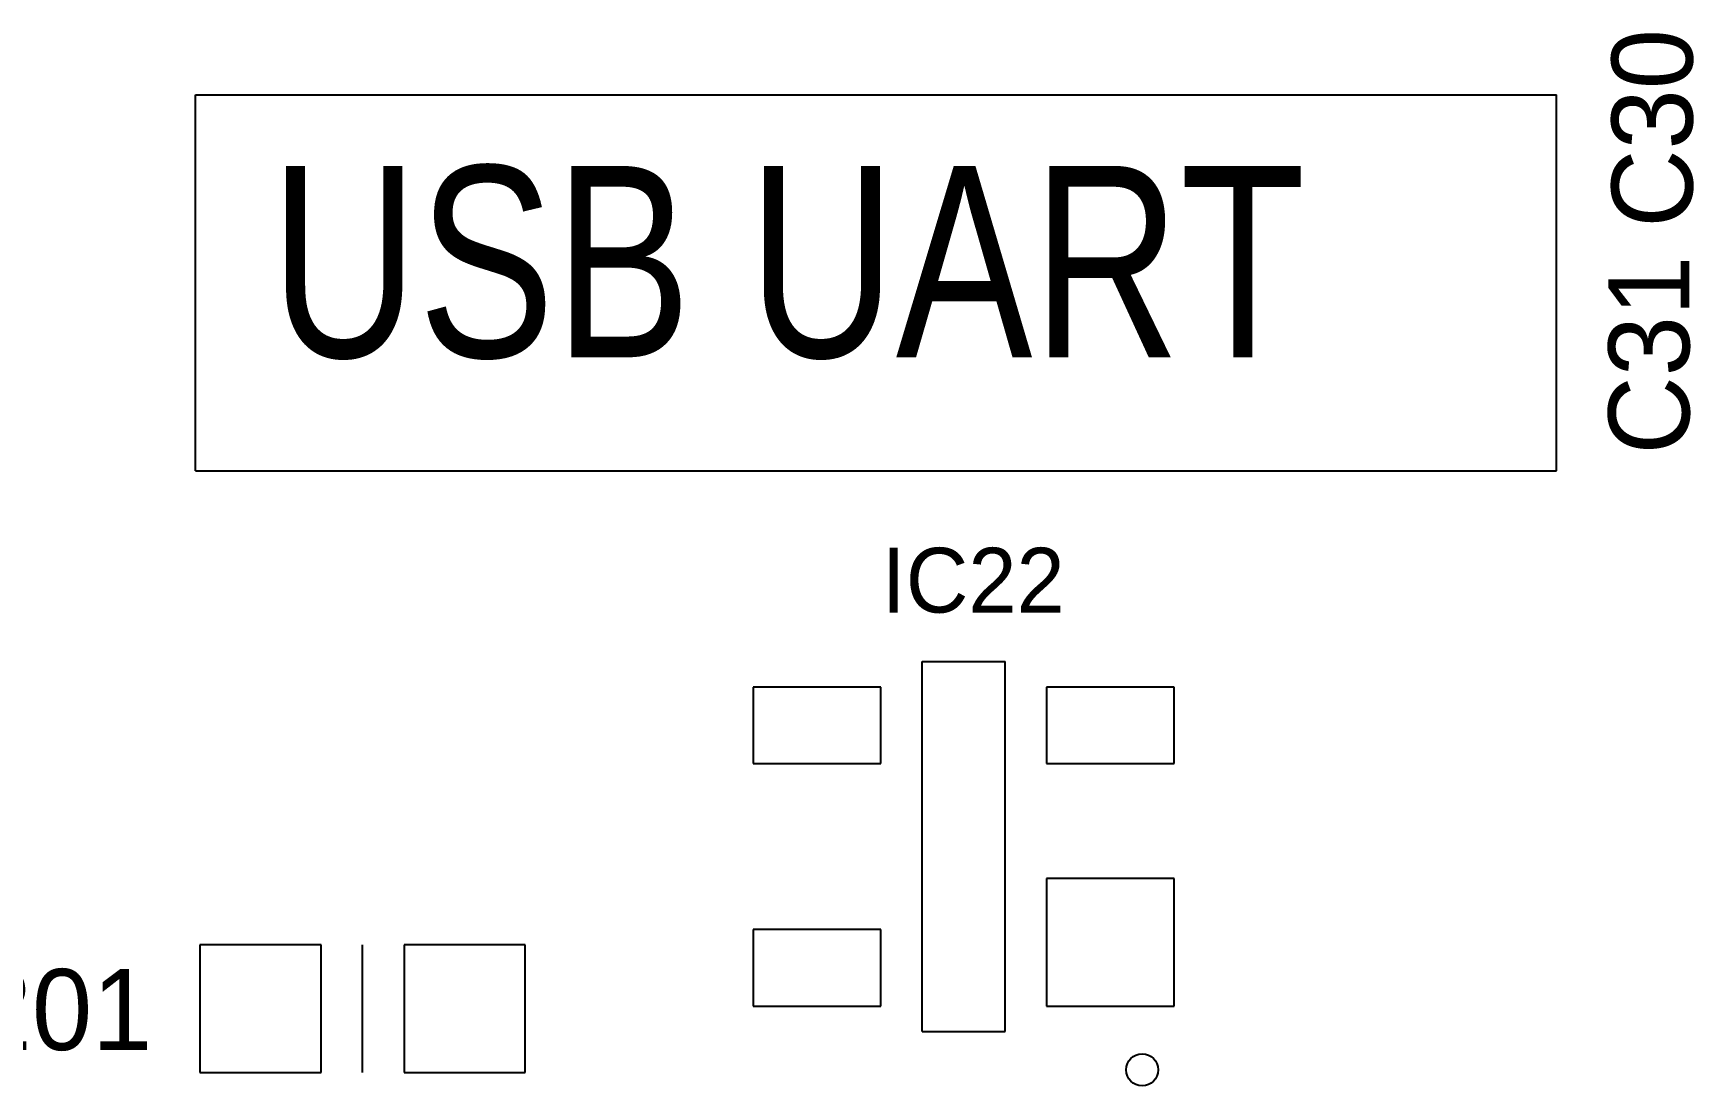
# Model space of a CAD drawing. Header units: millimetres. Extents: x -233 to 1, y -1 to 128.
# Drawn here: x -85.38 to -72.36, y 107.82 to 116.07 of the extents above; entities that cross this region are included whole.
import ezdxf

# ---------------------------------------------------------------- set-up
doc = ezdxf.new("R2010")
doc.units = ezdxf.units.MM
doc.header["$LTSCALE"] = 0.5
doc.layers.add('AM_2N', color=51, linetype='Continuous', lineweight=25)

msp = doc.modelspace()

# ---------------------------------------------------------------- linework, layer by layer
at = {"layer": 'AM_2N'}
for p, q in [((-84.104, 112.645), (-84.104, 115.591)), ((-84.104, 115.591), (-73.436, 115.591)), ((-73.436, 112.645), (-73.436, 115.591)), ((-84.104, 112.645), (-73.436, 112.645)), ((-78.409, 108.249), (-78.409, 111.149)), ((-78.409, 111.149), (-77.759, 111.149)), ((-77.759, 108.249), (-77.759, 111.149)), ((-78.734, 110.949), (-79.734, 110.949)), ((-79.734, 110.949), (-79.734, 110.349)), ((-78.734, 110.349), (-78.734, 110.949)), ((-76.434, 110.949), (-77.434, 110.949)), ((-77.434, 110.949), (-77.434, 110.349)), ((-76.434, 110.349), (-76.434, 110.949)), ((-79.734, 110.349), (-78.734, 110.349)), ((-77.434, 110.349), (-76.434, 110.349)), ((-76.434, 109.449), (-77.434, 109.449)), ((-77.434, 109.449), (-77.434, 108.449)), ((-76.434, 108.449), (-76.434, 109.449)), ((-78.734, 109.049), (-79.734, 109.049)), ((-79.734, 109.049), (-79.734, 108.449)), ((-78.734, 108.449), (-78.734, 109.049)), ((-83.12, 108.929), (-84.07, 108.929)), ((-84.07, 108.929), (-84.07, 107.929)), ((-83.12, 107.929), (-83.12, 108.929)), ((-82.795, 107.929), (-82.795, 108.929)), ((-81.52, 108.929), (-82.47, 108.929)), ((-82.47, 108.929), (-82.47, 107.929)), ((-81.52, 107.929), (-81.52, 108.929)), ((-79.734, 108.449), (-78.734, 108.449)), ((-77.434, 108.449), (-76.434, 108.449)), ((-78.409, 108.249), (-77.759, 108.249)), ((-84.07, 107.929), (-83.12, 107.929)), ((-82.47, 107.929), (-81.52, 107.929))]:
    msp.add_line(p, q, dxfattribs=at)
msp.add_circle((-76.684, 107.949), 0.125, dxfattribs=at)

# ---------------------------------------------------------------- texts
for s, height, rotation, p in [('C30', 0.635, 90, (-72.369, 114.55)), ('C31', 0.635, 90, (-72.394, 112.772)), ('IC22', 0.508, 360, (-78.726, 111.533))]:
    msp.add_text(s, height=height, rotation=rotation, dxfattribs=at).set_placement(p)
at = {"layer": 'AM_2N', "width": 0.8}
msp.add_text('USB UART', height=1.5, dxfattribs=at).set_placement((-83.519, 113.534))
at = {"layer": 'AM_2N'}
msp.add_text('C201', height=0.635, dxfattribs=at).set_placement((-86.473, 108.104))

doc.saveas('drawing.dxf')
